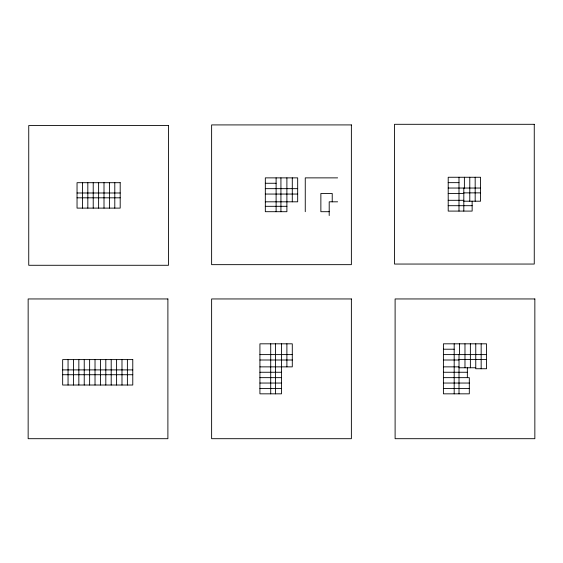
<?xml version="1.0" encoding="UTF-8"?>
<svg xmlns="http://www.w3.org/2000/svg" width="563" height="563" viewBox="0 0 563 563"><rect width="100%" height="100%" fill="white"/><g stroke="black" fill="none" stroke-linecap="round" stroke-linejoin="round"><path stroke-width="0.84" d="M337.617 177.873L305.259 177.873L305.259 211.702M448.204 182.651L458.993 182.651M265.321 183.264L276.109 183.264M448.204 188.042L480.563 188.042M265.321 188.661L297.679 188.661M463.813 192.87L480.563 192.87M77.04 192.989L120.193 192.989M448.204 193.44L463.813 193.44M265.321 194.052L297.679 194.052M77.04 197.817L120.193 197.817M448.204 200.301L463.813 200.301M463.813 201.202L480.563 201.202L480.563 177.261L448.204 177.261L448.204 211.09L472.146 211.09L472.146 201.202M265.321 201.814L297.679 201.814L297.679 177.873L265.321 177.873L265.321 211.702L286.891 211.702L286.891 177.873M337.617 201.814L329.2 201.814L329.2 215.552M448.204 205.699L472.146 205.699M265.321 206.311L286.891 206.311M329.2 211.702L320.868 211.702L320.868 193.482L332.226 193.482L332.226 201.814M443.405 349.215L454.186 349.215M259.923 354.606L292.288 354.606M443.405 354.606L486.552 354.606M459.014 359.426L486.552 359.426M259.923 360.003L292.288 360.003M443.405 360.003L459.014 360.003M259.923 366.865L292.288 366.865L292.288 343.817L259.923 343.817L259.923 393.833L281.5 393.833L281.5 343.817M443.405 366.865L459.014 366.865M459.014 367.766L475.763 367.766M62.662 369.898L132.777 369.898M259.923 372.256L281.5 372.256M443.405 372.256L467.346 372.256M62.662 374.726L132.777 374.726M259.923 377.653L281.5 377.653M443.405 377.653L469.31 377.653L469.31 393.833L443.405 393.833L443.405 343.817L486.552 343.817L486.552 368.744L475.763 368.744L475.763 343.817M259.923 383.044L281.5 383.044M443.405 383.044L469.31 383.044M259.923 388.442L281.5 388.442M443.405 388.442L469.31 388.442M481.161 343.817L481.161 368.744M475.172 177.261L475.172 201.202M470.372 343.817L470.372 367.766M469.781 177.261L469.781 201.202M467.346 367.766L467.346 377.653M464.975 343.817L464.975 367.766M464.384 177.261L464.384 188.042M463.813 188.042L463.813 211.09M459.584 343.817L459.584 354.606M458.993 177.261L458.993 211.09M459.014 354.606L459.014 393.833M454.186 343.817L454.186 393.833M292.288 177.873L292.288 201.814M286.891 343.817L286.891 366.865M280.93 177.873L280.93 211.702M276.109 177.873L276.109 211.702M275.532 343.817L275.532 393.833M270.712 343.817L270.712 393.833M127.386 359.602L127.386 385.022M121.988 359.602L121.988 385.022M116.597 359.602L116.597 385.022M114.796 182.694L114.796 208.113M111.2 359.602L111.2 385.022M109.405 182.694L109.405 208.113M105.809 359.602L105.809 385.022M104.007 182.694L104.007 208.113M100.418 359.602L100.418 385.022M98.616 182.694L98.616 208.113M95.02 359.602L95.02 385.022M93.219 182.694L93.219 208.113M89.63 359.602L89.63 385.022M87.828 182.694L87.828 208.113M84.232 359.602L84.232 385.022M82.437 182.694L82.437 208.113M78.841 359.602L78.841 385.022M73.45 359.602L73.45 385.022M68.053 359.602L68.053 385.022M534.259 124.303L394.508 124.303L394.508 264.047L534.259 264.047L534.259 124.303M351.375 124.916L211.625 124.916L211.625 264.659L351.375 264.659L351.375 124.916M168.492 125.528L28.741 125.528L28.741 265.279L168.492 265.279L168.492 125.528M120.193 182.694L77.04 182.694L77.04 208.113L120.193 208.113L120.193 182.694M167.894 298.953L28.15 298.953L28.15 438.697L167.894 438.697L167.894 298.953M351.375 298.953L211.625 298.953L211.625 438.697L351.375 438.697L351.375 298.953M534.85 298.953L395.106 298.953L395.106 438.697L534.85 438.697L534.85 298.953M132.777 359.602L62.662 359.602L62.662 385.022L132.777 385.022L132.777 359.602"/></g></svg>
